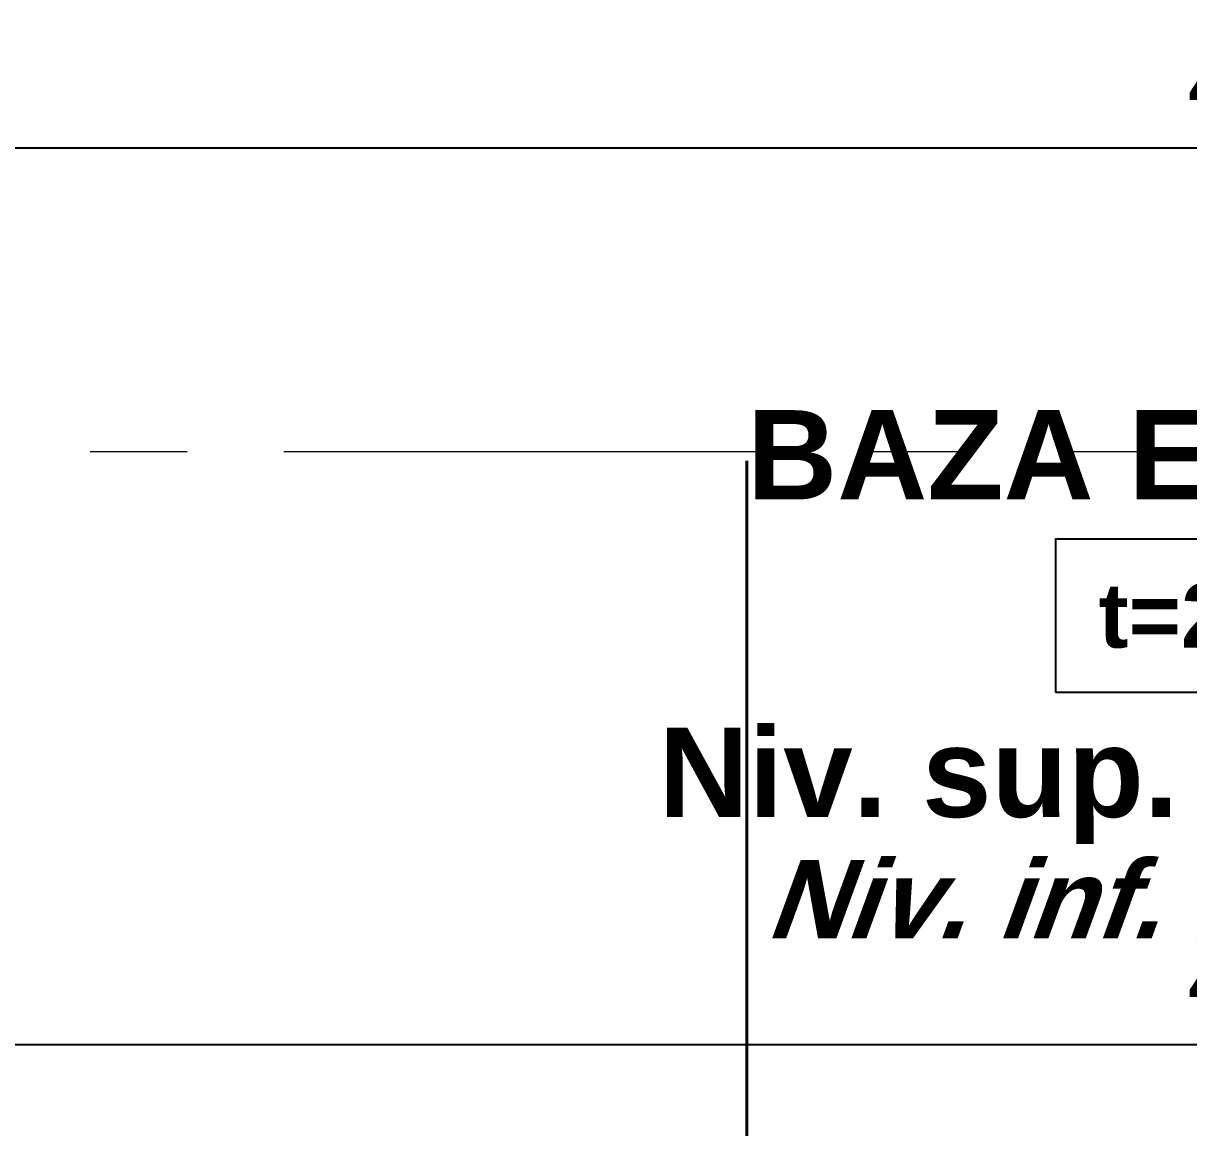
# Model space of a CAD drawing. Header units: centimetres. Extents: x 105417 to 110818, y -55119 to -48326.
# Drawn here: x 107099.4 to 107295, y -51385.9 to -51200.4 of the extents above; entities that cross this region are included whole.
import ezdxf
from ezdxf.enums import TextEntityAlignment as Align

# ---------------------------------------------------------------- set-up
doc = ezdxf.new("R2010")
doc.units = ezdxf.units.CM
doc.header["$LTSCALE"] = 50
doc.header["$MEASUREMENT"] = 0
doc.linetypes.add('AXES', pattern=[2, 1.25, -0.25, 0.25, -0.25])
doc.linetypes.add('DASHED2', pattern=[9.525, 6.35, -3.175])
doc.layers.get('0').update_dxf_attribs({"color": 8})
for name, color, linetype in [('AXES', 10, 'AXES'), ('COTE 50ème', 1, 'Continuous'), ('NIVEAU', 170, 'Continuous')]:
    doc.layers.add(name, color=color, linetype=linetype)
doc.layers.add('HORS GEL COTE', color=7, linetype='Continuous', lineweight=13, true_color=0x00661a)
doc.layers.add('MACONNERIE COUPE', color=7, linetype='Continuous', lineweight=30)
doc.styles.add('Arial', font='arialbd.ttf', dxfattribs={"height": 12.5})
doc.styles.add('RS_TXT_50', font='arial.ttf', dxfattribs={"height": 12.5})
doc.styles.add('style2', font='arialbd.ttf', dxfattribs={"height": 20})
doc.dimstyles.new('RS_50CM_LINEAIRE', dxfattribs={"dimscale": 5, "dimtxt": 12.5, "dimasz": 1.5, "dimexe": 1, "dimexo": 2.5, "dimgap": 1, "dimtad": 1, "dimdec": 1, "dimrnd": 0.5, "dimdsep": 46, "dimtxsty": 'RS_TXT_50', "dimblk1": 'ARCHTICK', "dimblk2": 'ARCHTICK', "dimsah": 1, "dimcen": 2.5, "dimdle": 1, "dimclrt": 4, "dimadec": 0, "dimazin": 2, "dimtfac": 1, "dimtdec": 1, "dimtix": 1, "dimtmove": 2, "dimatfit": 3, "dimfxl": 1, "dimtolj": 1, "dimtzin": 0, "dimarcsym": 0})

# ---------------------------------------------------------------- blocks, each defined once
blk = doc.blocks.new('A$Ceb270309')
at = {"layer": 'AXES', "lineweight": 5, "ltscale": 1.3}
blk.add_line((3195, -410), (-1985, -410), dxfattribs=at)
blk = doc.blocks.new('_ArchTick')
at = {"color": 0, "linetype": 'ByBlock', "const_width": 0.15}
blk.add_lwpolyline([(-0.5, -0.5), (0.5, 0.5)], dxfattribs=at)
blk = doc.blocks.new('*D975')
at = {"layer": 'COTE 50ème', "color": 0, "lineweight": -2, "ltscale": 0.5, "transparency": 16777216}
for p, q in [((107079.35, -51309.86), (107079.35, -51376.99)), ((107539.35, -51309.86), (107539.35, -51376.99)), ((107544.35, -51371.99), (107074.35, -51371.99))]:
    blk.add_line(p, q, dxfattribs=at)
at = {"layer": 'Defpoints', "color": 0, "ltscale": 0.5, "transparency": 16777216}
for p in [(107079.35, -51297.36), (107539.35, -51297.36), (107079.35, -51371.99)]:
    blk.add_point(p, dxfattribs=at)
at = {"layer": 'COTE 50ème', "color": 0, "lineweight": -2, "ltscale": 0.5, "transparency": 16777216, "xscale": 7.5, "yscale": 7.5, "zscale": 7.5, "rotation": 180}
blk.add_blockref('_ArchTick', (107079.35, -51371.99), dxfattribs=at)
at = {"layer": 'COTE 50ème', "color": 0, "lineweight": -2, "ltscale": 0.5, "transparency": 16777216, "xscale": 7.5, "yscale": 7.5, "zscale": 7.5}
blk.add_blockref('_ArchTick', (107539.35, -51371.99), dxfattribs=at)
at = {"layer": 'COTE 50ème', "color": 4, "ltscale": 0.5, "transparency": 16777216, "insert": (107309.35, -51360.61), "char_height": 12.5, "attachment_point": 5, "style": 'RS_TXT_50'}
blk.add_mtext('\\A1;460', dxfattribs=at)
blk = doc.blocks.new('*D1308')
at = {"layer": 'COTE 50ème', "color": 0, "lineweight": -2, "ltscale": 0.5, "transparency": 16777216}
for p, q in [((107079.35, -51259.86), (107079.35, -51216.27)), ((107539.35, -51237.55), (107539.35, -51216.27)), ((107074.35, -51221.27), (107544.35, -51221.27))]:
    blk.add_line(p, q, dxfattribs=at)
at = {"layer": 'Defpoints', "color": 0, "ltscale": 0.5, "transparency": 16777216}
for p in [(107539.35, -51221.27), (107539.35, -51250.05), (107079.35, -51272.36)]:
    blk.add_point(p, dxfattribs=at)
at = {"layer": 'COTE 50ème', "color": 0, "lineweight": -2, "ltscale": 0.5, "transparency": 16777216, "xscale": 7.5, "yscale": 7.5, "zscale": 7.5, "rotation": 180}
blk.add_blockref('_ArchTick', (107079.35, -51221.27), dxfattribs=at)
at = {"layer": 'COTE 50ème', "color": 0, "lineweight": -2, "ltscale": 0.5, "transparency": 16777216, "xscale": 7.5, "yscale": 7.5, "zscale": 7.5}
blk.add_blockref('_ArchTick', (107539.35, -51221.27), dxfattribs=at)
at = {"layer": 'COTE 50ème', "color": 4, "ltscale": 0.5, "transparency": 16777216, "insert": (107309.35, -51209.89), "char_height": 12.5, "attachment_point": 5, "style": 'RS_TXT_50'}
blk.add_mtext('\\A1;460', dxfattribs=at)

msp = doc.modelspace()

# ---------------------------------------------------------------- linework, layer by layer
at = {"layer": 'HORS GEL COTE', "linetype": 'DASHED2', "lineweight": 40, "ltscale": 0.5}
msp.add_line((107220.83, -49130.71), (107220.83, -54862.41), dxfattribs=at)
at = {"layer": 'NIVEAU'}
msp.add_lwpolyline([(107272.68, -51312.71), (107343.93, -51312.71), (107343.93, -51287), (107272.68, -51287)], close=True, dxfattribs=at)

# ---------------------------------------------------------------- block references
at = {"layer": 'MACONNERIE COUPE', "lineweight": 5, "ltscale": 0.5}
msp.add_blockref('A$Ceb270309', (107539.35, -50862.36), dxfattribs=at)

# ---------------------------------------------------------------- texts
at = {"layer": 'NIVEAU', "style": 'style2'}
for s, p in [('BAZA E KATIT 14', (107308.18, -51272.85)), ('Niv. sup. brut +48.46', (107308.18, -51328.06))]:
    msp.add_text(s, height=15, dxfattribs=at).set_placement(p, align=Align.MIDDLE)
msp.add_text('t=22 cm', height=10.792, dxfattribs=at).set_placement((107308.18, -51299.85), align=Align.MIDDLE_CENTER)
at = {"layer": 'NIVEAU', "style": 'Arial', "oblique": 20}
msp.add_text('Niv. inf. brut +48.24', height=13.125, dxfattribs=at).set_placement((107308.18, -51347.23), align=Align.MIDDLE)

# ---------------------------------------------------------------- dimensions: what is measured, and where the dimension line sits
at = {"layer": 'COTE 50ème', "ltscale": 0.5}
for base, p1, p2, picture, middle in [((107539.35, -51221.27), (107079.35, -51272.36), (107539.35, -51250.05), '*D1308', (107309.35, -51209.89)), ((107079.35, -51371.99), (107539.35, -51297.36), (107079.35, -51297.36), '*D975', (107309.35, -51360.61))]:
    dim = msp.add_linear_dim(base=base, p1=p1, p2=p2, dimstyle='RS_50CM_LINEAIRE', dxfattribs=at)
    dim.commit()
    dim.dimension.update_dxf_attribs({"geometry": picture, "text_midpoint": middle})

doc.saveas('drawing.dxf')
